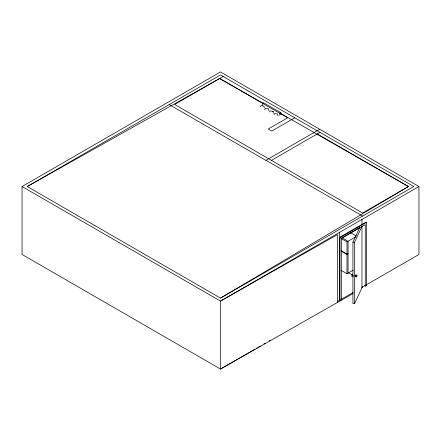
<?xml version="1.0" encoding="UTF-8"?>
<svg xmlns="http://www.w3.org/2000/svg" width="441" height="441" viewBox="0 0 441 441"><rect width="100%" height="100%" fill="white"/><g stroke="black" fill="none" stroke-linecap="round" stroke-linejoin="round"><path stroke-width="0.66" d="M352.971 275.267L353.059 276.54M355.694 275.46L355.655 276.154M362.425 286.716L354.514 303.761L352.927 303.518L352.927 242.103L359.707 227.49M354.514 303.761L354.514 242.346L362.144 225.908M352.232 275.834L351.968 276.375L351.879 275.096L352.353 274.12M260.328 106.7L261.033 105.62L263.867 106.132L264.313 107.962M264.545 109.881L265.603 108.254L268.437 108.773L268.883 110.597M269.468 111.975L270.179 110.895L273.012 111.408L273.453 113.238M274.043 114.616L274.749 113.535L277.582 114.048L278.023 115.878M355.931 274.655L355.452 275.73L355.573 276.915M220.5 298.116L413.774 186.532L220.5 74.948L27.226 186.532L220.5 298.116L408.449 186.532L317.3 133.904M352.822 293.689L220.5 369.045L22.05 254.468L22.05 186.532L220.5 71.955L418.95 186.532L418.95 254.468L361.852 287.433M223.157 76.497L174.664 104.484L362.612 212.997L408.449 186.532L280.603 113.376M262.505 105.316L262.505 103.304L263.503 102.725L280.79 112.703L280.79 114.721M262.505 103.304L279.792 113.282L280.79 112.703M294.742 117.824L271.777 131.087L268.205 129.026L287.686 117.78L280.526 113.646M319.725 129.241L265.829 160.359L169.195 104.567M271.463 160.37L319.962 132.372M418.95 186.532L220.5 301.104L22.05 186.532M366.598 222.319L366.102 222.032L339.504 237.385L340.005 237.677L366.598 222.319L366.598 285.272L365.269 286.038L364.768 285.751M341.279 238.283L359.597 227.705M341.042 238.454L346.99 241.889L355.49 236.982M341.042 250.631L346.99 254.066L348.043 253.459M341.042 251.1L346.99 254.534L348.043 253.928M341.042 270.3L346.99 273.734L353.197 270.151M255.014 349.118L220.5 369.045L220.5 301.104L337.453 234.623L337.453 302.559M256.204 348.434L257.39 347.745M258.58 347.056L260.366 346.025M263.939 343.963L265.129 343.28M269.291 340.871L270.482 340.187M337.128 301.71L339.504 300.338L340.005 300.624L341.334 299.858L341.334 238.443L365.269 224.623L365.269 286.038M353.098 292.488L340.838 299.566L341.334 299.858M27.226 186.532L219.668 78.509L263.283 103.464M352.927 242.103L354.514 242.346M272.72 111.435L273.47 111.584M219.668 78.509L262.627 103.31M265.978 160.276L362.612 216.068M350.408 232.605L356.339 236.029M342.095 237.848L348.043 241.282L348.043 273.128M348.384 272.72L351.94 274.776M366.102 284.985L366.598 285.272M361.962 219.436L361.962 224.458M361.962 226.343L361.962 287.372M346.99 241.889L346.99 254.066M346.99 254.534L346.99 273.734M340.005 237.677L340.005 300.624M339.504 232.396L339.504 300.338M279.792 113.282L279.792 115.294M355.165 275.691C355.154 276.854 355.512 274.594 355.165 275.691M356.543 275.895L356.664 277.086L357.017 274.82L356.543 275.895"/></g></svg>
